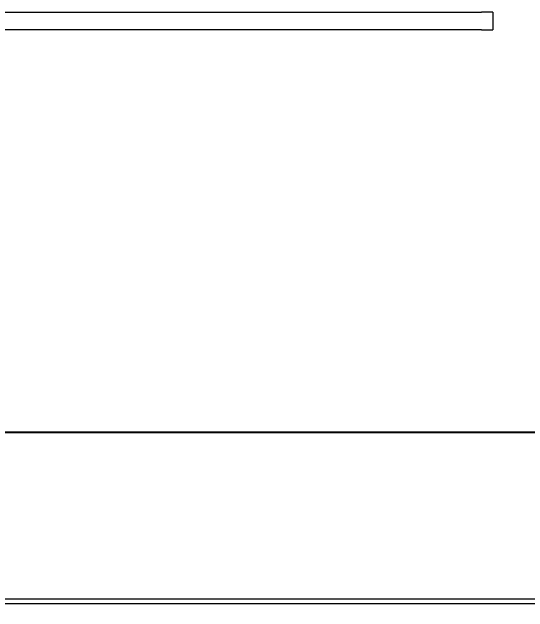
# Model space of a CAD drawing. Header units: inches. Extents: x -9 to 197, y 0 to 134.
# Drawn here: x 15.64 to 24.7, y 123.87 to 134.4 of the extents above; entities that cross this region are included whole.
import ezdxf

# ---------------------------------------------------------------- set-up
doc = ezdxf.new("R2010")
doc.units = ezdxf.units.IN
doc.layers.add('ZANO_R', color=7, linetype='Continuous', lineweight=0)
doc.layers.add('ZANO_W', color=1, linetype='Continuous', lineweight=0)
doc.styles.get("Standard").update_dxf_attribs({"font": 'arial.ttf'})
doc.dimstyles.new('amerykanie', dxfattribs={"dimtxt": 50, "dimasz": 50, "dimexe": 0.5, "dimexo": 0.5, "dimgap": 1, "dimtad": 1, "dimdec": 0, "dimzin": 0, "dimlunit": 5, "dimtxsty": 'Standard', "dimcen": 0.09, "dimclrd": 1, "dimclre": 1, "dimclrt": 1, "dimazin": 0, "dimtfac": 1, "dimtdec": 0, "dimtmove": 0, "dimatfit": 3, "dimfxl": 1, "dimtzin": 0, "dimarcsym": 1})

# ---------------------------------------------------------------- blocks, each defined once
blk = doc.blocks.new('*D383')
at = {"layer": 'ZANO_W', "color": 1, "lineweight": -2}
for p, q in [((11.08, 124.399), (11.08, 127.523)), ((109.45, 124.365), (109.45, 127.523)), ((12.08, 127.023), (108.45, 127.023))]:
    blk.add_line(p, q, dxfattribs=at)
at = {"layer": 'ZANO_W', "color": 1}
for points in [[(12.08, 127.19), (12.08, 126.856), (11.08, 127.023)], [(108.45, 126.856), (108.45, 127.19), (109.45, 127.023)]]:
    blk.add_solid(points, dxfattribs=at)
at = {"layer": 'ZANO_W', "color": 1, "insert": (60.265, 128.364), "char_height": 1.625, "attachment_point": 5}
blk.add_mtext('98 3/8', dxfattribs=at)

msp = doc.modelspace()

# ---------------------------------------------------------------- linework, layer by layer
at = {"layer": 'ZANO_R'}
for p, q in [((11.28497, 134.40316), (23.88477, 134.40316)), ((24.08163, 134.40316), (23.88477, 134.40316)), ((24.08163, 134.40316), (24.08163, 134.08819)), ((23.88477, 134.08819), (11.28497, 134.08819)), ((23.88477, 134.08819), (24.08163, 134.08819)), ((109.23097, 124.08774), (11.19509, 124.08774)), ((109.29301, 124.009), (11.23011, 124.009))]:
    msp.add_line(p, q, dxfattribs=at)

# ---------------------------------------------------------------- dimensions: what is measured, and where the dimension line sits
at = {"layer": 'ZANO_W'}
dim = msp.add_linear_dim(base=(109.45034, 127.02313), p1=(11.08, 123.89915), p2=(109.45034, 123.86501), dimstyle='amerykanie', override={"dimtxt": 1.625, "dimasz": 1, "dimgap": 0.5, "dimdec": 4, "dimaunit": 1, "dimadec": 1, "dimtdec": 4, "dimtmove": 1, "dimfrac": 2}, dxfattribs=at)
dim.commit()
dim.dimension.update_dxf_attribs({"geometry": '*D383', "text_midpoint": (60.26517, 128.3639)})

doc.saveas('drawing.dxf')
